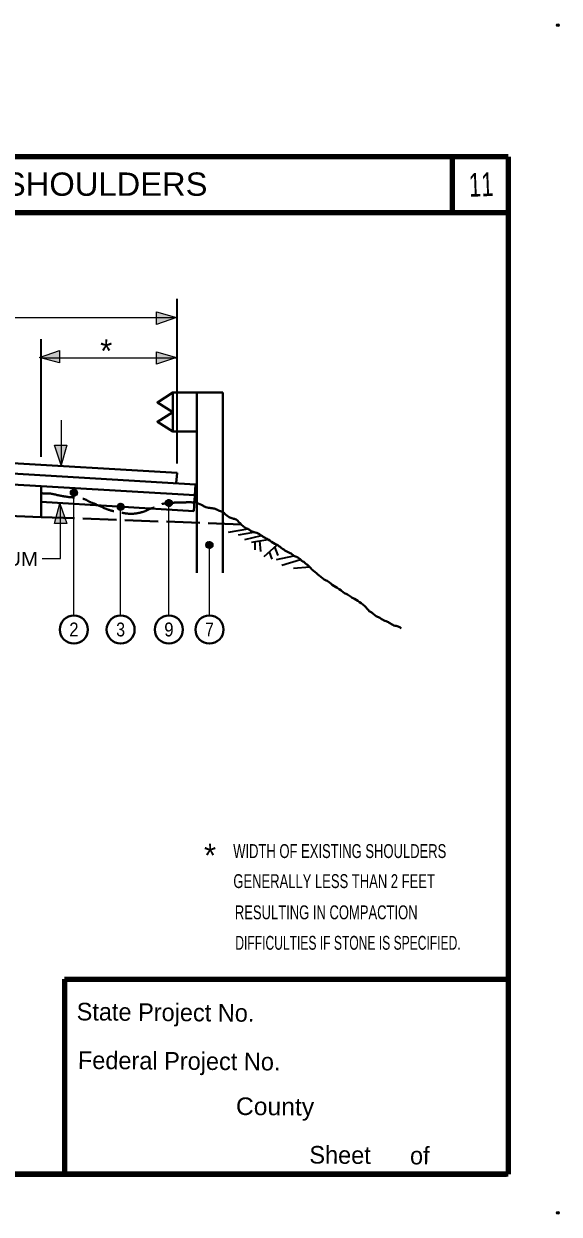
# Model space of a CAD drawing. Extents: x -8731 to 9669, y -57330 to -56135.
# Drawn here: x 9131 to 9669, y -57330 to -56135 of the extents above; entities that cross this region are included whole.
import ezdxf
from ezdxf.enums import TextEntityAlignment as Align

# ---------------------------------------------------------------- set-up
doc = ezdxf.new("R2010")
doc.units = 0
doc.header["$LTSCALE"] = 5.6
doc.header["$PDMODE"] = 32
doc.header["$PDSIZE"] = 2.8
doc.linetypes.add('LONG_DASHED', pattern=[7.5, 6, -1.5])
doc.layers.add('1', color=7, linetype='Continuous', lineweight=13)
doc.layers.add('3', color=7, linetype='Continuous', lineweight=40)

msp = doc.modelspace()

# ---------------------------------------------------------------- hatches: boundary and pattern name
at = {"layer": '1'}
for points in [[(9284.06, -56429.8), (9264.06, -56436.7), (9264.06, -56424.2)], [(9146.54, -56469.84), (9166.54, -56462.96), (9166.54, -56475.44)], [(9284.06, -56469.8), (9264.06, -56476.7), (9264.06, -56464.2)], [(9168.46, -56577.96), (9161.54, -56557.96), (9174.06, -56557.96)], [(9167.14, -56616.7), (9174.06, -56636.7), (9161.54, -56636.7)]]:
    msp.add_hatch(color=256, dxfattribs=at).paths.add_polyline_path(points)

# ---------------------------------------------------------------- linework, layer by layer
at = {"layer": '1', "lineweight": 100}
for p, q in [((9617.28, -56268.46), (8125.04, -56268.46)), ((9561.02, -56268.46), (9561.02, -56324.7)), ((9617.28, -56268.46), (9617.28, -57289.88)), ((9617.28, -56324.7), (8125.04, -56324.7)), ((9171.54, -57094.2), (9617.28, -57094.2)), ((9171.54, -57094.2), (9171.54, -57289.88)), ((9617.28, -57289.88), (8977.14, -57289.88))]:
    msp.add_line(p, q, dxfattribs=at)
at = {"layer": '1'}
for p, q in [((9177.64, -56605.6), (9181.1, -56602.14)), ((9177.64, -56605.14), (9180.64, -56602.14)), ((9177.64, -56606.04), (9181.38, -56602.14)), ((9177.64, -56606.34), (9181.84, -56602.14)), ((9177.64, -56606.8), (9182.3, -56602.28)), ((9177.78, -56604.54), (9179.9, -56602.28)), ((9177.94, -56606.94), (9182.44, -56602.44)), ((9178.1, -56607.4), (9182.74, -56602.6)), ((9178.24, -56607.68), (9183.18, -56602.74)), ((9178.38, -56608), (9183.34, -56603.04)), ((9178.54, -56608.28), (9183.64, -56603.2)), ((9178.98, -56608.44), (9183.94, -56603.48)), ((9179.14, -56608.74), (9184.1, -56603.64)), ((9179.44, -56608.88), (9184.24, -56604.08)), ((9179.9, -56608.88), (9184.54, -56604.4)), ((9180.34, -56609.04), (9184.54, -56604.68)), ((9180.64, -56609.2), (9184.54, -56605.14)), ((9180.94, -56609.2), (9184.7, -56605.44)), ((9181.38, -56609.2), (9184.54, -56606.04)), ((9181.84, -56609.2), (9184.54, -56606.48)), ((9182.3, -56609.04), (9184.54, -56606.94)), ((9273.04, -56615.94), (9276.5, -56612.48)), ((9273.04, -56615.48), (9276.04, -56612.48)), ((9273.04, -56616.4), (9276.78, -56612.48)), ((9273.04, -56616.68), (9277.24, -56612.48)), ((9273.04, -56617.14), (9277.7, -56612.64)), ((9273.18, -56614.88), (9275.3, -56612.64)), ((9273.34, -56617.28), (9277.84, -56612.8)), ((9273.5, -56617.74), (9278.14, -56612.94)), ((9273.64, -56618.04), (9278.58, -56613.08)), ((9273.78, -56618.34), (9278.74, -56613.4)), ((9273.94, -56618.64), (9279.04, -56613.54)), ((9274.38, -56618.8), (9279.34, -56613.84)), ((9274.54, -56619.08), (9279.5, -56614)), ((9224.58, -56619.68), (9228.04, -56616.24)), ((9224.58, -56619.24), (9227.58, -56616.24)), ((9224.58, -56620.14), (9228.34, -56616.24)), ((9224.58, -56620.44), (9228.78, -56616.24)), ((9224.58, -56620.88), (9229.24, -56616.4)), ((9224.74, -56618.64), (9226.84, -56616.4)), ((9224.9, -56621.04), (9229.38, -56616.54)), ((9225.04, -56621.48), (9229.7, -56616.68)), ((9225.18, -56621.8), (9230.14, -56616.84)), ((9225.34, -56622.08), (9230.3, -56617.14)), ((9225.5, -56622.4), (9230.58, -56617.28)), ((9225.94, -56622.54), (9230.9, -56617.6)), ((9226.1, -56622.84), (9231.04, -56617.74)), ((9226.38, -56623), (9231.18, -56618.2)), ((9226.84, -56623), (9231.5, -56618.48)), ((9227.3, -56623.14), (9231.5, -56618.8)), ((9227.58, -56623.28), (9231.5, -56619.24)), ((9227.9, -56623.28), (9231.64, -56619.54)), ((9228.34, -56623.28), (9231.5, -56620.14)), ((9228.78, -56623.28), (9231.5, -56620.6)), ((9229.24, -56623.14), (9231.5, -56621.04)), ((9274.84, -56619.24), (9279.64, -56614.44)), ((9275.3, -56619.24), (9279.94, -56614.74)), ((9275.74, -56619.4), (9279.94, -56615.04)), ((9276.04, -56619.54), (9279.94, -56615.48)), ((9276.34, -56619.54), (9280.1, -56615.8)), ((9276.78, -56619.54), (9279.94, -56616.4)), ((9277.24, -56619.54), (9279.94, -56616.84)), ((9277.7, -56619.4), (9279.94, -56617.28)), ((9313.84, -56658.08), (9317.3, -56654.64)), ((9313.84, -56657.64), (9316.84, -56654.64)), ((9313.84, -56658.54), (9317.58, -56654.64)), ((9313.84, -56658.84), (9318.04, -56654.64)), ((9313.84, -56659.28), (9318.5, -56654.8)), ((9313.98, -56657.04), (9316.1, -56654.8)), ((9314.14, -56659.44), (9318.64, -56654.94)), ((9314.3, -56659.88), (9318.94, -56655.08)), ((9314.44, -56660.2), (9319.38, -56655.24)), ((9314.58, -56660.48), (9319.54, -56655.54)), ((9314.74, -56660.8), (9319.84, -56655.68)), ((9315.18, -56660.94), (9320.14, -56656)), ((9315.34, -56661.24), (9320.3, -56656.14)), ((9315.64, -56661.4), (9320.44, -56656.6)), ((9316.1, -56661.4), (9320.74, -56656.88)), ((9316.54, -56661.54), (9320.74, -56657.2)), ((9316.84, -56661.68), (9320.74, -56657.64)), ((9317.14, -56661.68), (9320.9, -56657.94)), ((9317.58, -56661.68), (9320.74, -56658.54)), ((9318.04, -56661.68), (9320.74, -56659)), ((9318.5, -56661.54), (9320.74, -56659.44))]:
    msp.add_line(p, q, dxfattribs=at)
at = {"layer": '1', "lineweight": 100}
msp.add_lwpolyline([(8125.04, -56271.96), (8125.04, -57289.88), (9615.8, -57289.88)], dxfattribs=at)
at = {"layer": '1'}
for points in [[(9284.06, -56429.8), (9264.06, -56436.7), (9264.06, -56424.2)], [(9146.54, -56469.84), (9166.54, -56462.96), (9166.54, -56475.44)], [(9284.06, -56469.8), (9264.06, -56476.7), (9264.06, -56464.2)], [(9168.46, -56577.96), (9161.54, -56557.96), (9174.06, -56557.96)], [(9167.14, -56616.7), (9174.06, -56636.7), (9161.54, -56636.7)]]:
    msp.add_lwpolyline(points, close=True, dxfattribs=at)
for centre in [(9181.087, -56605.738), (9276.488, -56616.088), (9228.038, -56619.838), (9317.288, -56658.238)]:
    msp.add_circle(centre, 3.521, dxfattribs=at)
for p in [(9667.2, -56136.24), (9667.2, -57328.84)]:
    msp.add_point(p, dxfattribs=at)
at = {"layer": '3', "lineweight": 35}
for p, q in [((9284.74, -56576.48), (9284.74, -56411.04)), ((9148.24, -56569.6), (9148.24, -56451.4)), ((9336.34, -56645.34), (9355.7, -56642.04)), ((9346.54, -56648.04), (9361.98, -56645.2)), ((9352.7, -56652.84), (9369.64, -56648.8)), ((9359.58, -56655.24), (9375.94, -56652.54)), ((9362.74, -56654.8), (9362.9, -56663.04)), ((9368.74, -56664.84), (9367.84, -56653.88)), ((9372.34, -56669.94), (9385.24, -56658.08)), ((9386.44, -56668.74), (9382.98, -56660.2)), ((9380.3, -56672.48), (9377.58, -56665.14)), ((9384.5, -56672.64), (9402.04, -56669.04)), ((9390.04, -56678.34), (9408.64, -56672.64)), ((9401.74, -56681.48), (9418.24, -56680))]:
    msp.add_line(p, q, dxfattribs=at)
at = {"layer": '3', "lineweight": 25}
for p, q in [((8366.9, -56429.8), (9284.74, -56429.8)), ((9148.24, -56470.14), (9284.74, -56470.14)), ((9168.78, -56579.04), (9168.78, -56533)), ((9181.1, -56729.04), (9181.1, -56605.74)), ((9167.54, -56671.74), (9167.54, -56616.24)), ((9228.04, -56729.04), (9228.04, -56619.84)), ((9276.5, -56729.04), (9276.5, -56616.08)), ((9317.3, -56729.04), (9317.3, -56658.24)), ((9149.3, -56671.74), (9167.54, -56671.74))]:
    msp.add_line(p, q, dxfattribs=at)
at = {"layer": '3'}
for p, q in [((9304.7, -56686.14), (9304.7, -56505.08)), ((9330.78, -56686.14), (9330.78, -56505.08)), ((9304.7, -56544.24), (9280.38, -56544.24)), ((8820.18, -56558.48), (9284.74, -56585.8)), ((8821.24, -56569), (9303.34, -56597.34)), ((8821.54, -56579.94), (9302.74, -56608.28)), ((9283.98, -56596.14), (9284.74, -56585.8)), ((9148.24, -56630.2), (9148.24, -56599.14)), ((9301.7, -56624.2), (9303.34, -56597.34)), ((9148.24, -56615.04), (9301.7, -56624.2))]:
    msp.add_line(p, q, dxfattribs=at)
at = {"layer": '3', "linetype": 'LONG_DASHED'}
msp.add_line((9148.24, -56630.2), (9349.38, -56637.54), dxfattribs=at)
at = {"layer": '3'}
for points in [[(9280.38, -56505.08), (9264.94, -56515), (9280.38, -56524.74), (9264.94, -56534.48), (9280.38, -56544.24)], [(9330.78, -56505.08), (9280.38, -56505.08), (9280.38, -56544.24)], [(8501.9, -56636.34), (8642.74, -56624.2), (8817.18, -56616.84), (9148.24, -56630.2)]]:
    msp.add_lwpolyline(points, dxfattribs=at)
for centre in [(9181.087, -56743.138), (9228.038, -56743.138), (9276.488, -56743.138), (9317.288, -56743.138)]:
    msp.add_circle(centre, 14.062, dxfattribs=at)
at = {"layer": '3', "linetype": 'LONG_DASHED'}
msp.add_spline([(9148.54, -56606.04), (9151.7, -56606.64), (9155.9, -56606.48), (9160.1, -56607.08), (9174.04, -56609.8), (9190.38, -56611.88), (9192.04, -56612.34), (9196.98, -56614.88), (9201.34, -56616.68), (9215.14, -56622.54), (9225.94, -56625.4), (9229.1, -56625.84), (9236.74, -56626.88), (9242.9, -56626.6), (9246.34, -56626), (9254.3, -56623.44), (9256.1, -56622.54), (9258.5, -56621.64), (9264.18, -56619.54), (9267.94, -56617.6), (9271.54, -56616.68), (9274.84, -56616.24), (9283.7, -56615.64), (9295.84, -56615.34), (9300.5, -56615.48), (9302.3, -56615.8)], degree=3, dxfattribs=at)
at = {"layer": '3'}
msp.add_spline([(9302.3, -56615.8), (9301.84, -56614.28), (9303.78, -56615.48), (9310.7, -56618.64), (9312.18, -56619.54), (9317.74, -56621.04), (9321.94, -56621.64), (9326.44, -56623.44), (9330.5, -56625.24), (9336.18, -56629.74), (9339.78, -56631.4), (9343.24, -56632.28), (9346.54, -56634.84), (9352.84, -56640.68), (9356.74, -56642.64), (9359.3, -56644.28), (9363.18, -56645.64), (9369.04, -56648.34), (9372.04, -56650.44), (9376.38, -56652.68), (9382.84, -56657.04), (9384.5, -56657.8), (9387.04, -56659.28), (9396.94, -56665.74), (9398.44, -56666.34), (9401.44, -56668.6), (9404.3, -56669.94), (9407.9, -56672.04), (9410.14, -56674.14), (9412.1, -56675.2), (9414.18, -56677.14), (9415.7, -56678.2), (9420.18, -56682.68), (9421.84, -56684.04), (9427.54, -56689), (9434.44, -56693.8), (9436.38, -56694.84), (9442.1, -56699.2), (9449.3, -56703.68), (9453.04, -56706.54), (9455.9, -56707.88), (9460.1, -56710.74), (9462.94, -56712.4), (9475.7, -56722.28), (9478.38, -56725.14), (9480.78, -56726.48), (9484.84, -56729.64), (9489.5, -56732.04), (9490.98, -56733.08), (9496.24, -56735.34), (9497.9, -56736.24), (9502.54, -56738.94), (9504.94, -56739.54), (9508.38, -56740.88), (9509.9, -56741.94)], degree=3, dxfattribs=at)

# ---------------------------------------------------------------- texts
at = {"layer": '1'}
for s, height, rotation, width, p in [('11', 23.78, 2.121, 0.7, (9578.24, -56308.58)), ('County', 17.66, 359.537, 1.05, (9343.82, -57230.58))]:
    msp.add_text(s, height=height, rotation=rotation, dxfattribs=dict(at, width=width)).set_placement(p)
for s, p in [('State Project No.', (9183.82, -57135.58)), ('Federal Project No.', (9185.08, -57184.32)), ('Sheet      of', (9417.58, -57279.32))]:
    msp.add_text(s, height=17.66, rotation=359.537, dxfattribs=at).set_placement(p)
at = {"layer": '3'}
for s, height, width, p in [('RESURFACING ROADWAY WITH NARROW SHOULDERS', 23.4, 1.05, (8873.53, -56307.54)), ('4" MINIMUM', 13.95, 1.1, (9086.676, -56679.16)), ('2', 13.95, 0.9, (9181.1, -56750.04)), ('3', 13.95, 0.85, (9228.05, -56750.04)), ('9', 13.95, 0.9, (9276.55, -56750.04)), ('7', 13.95, 0.85, (9317.3, -56750.04))]:
    msp.add_text(s, height=height, dxfattribs=dict(at, width=width)).set_placement(p, align=Align.CENTER)
for p in [(9213.54, -56475.04), (9317.92, -56981.64)]:
    msp.add_text('*', height=23.4, dxfattribs=at).set_placement(p, align=Align.CENTER)
for s, width, p in [('WIDTH OF EXISTING SHOULDERS', 0.7, (9341.14, -56972.58)), ('GENERALLY LESS THAN 2 FEET', 0.7, (9341.28, -57002.74)), ('RESULTING IN COMPACTION', 0.7, (9342.8, -57034.1)), ('DIFFICULTIES IF STONE IS SPECIFIED.', 0.65, (9343.24, -57064.7))]:
    msp.add_text(s, height=13.95, dxfattribs=dict(at, width=width)).set_placement(p)

doc.saveas('drawing.dxf')
